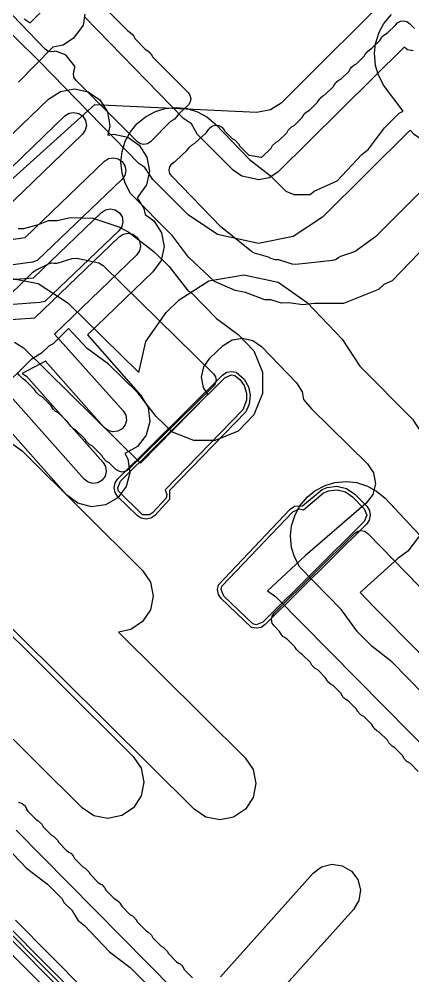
# Model space of a CAD drawing. Header units: metres. Extents: x -2677 to -840, y 169 to 1487.
# Drawn here: x -2491.3 to -2469.6, y 538.4 to 591.2 of the extents above; entities that cross this region are included whole.
import ezdxf

# ---------------------------------------------------------------- set-up
doc = ezdxf.new("R2010")
doc.units = ezdxf.units.M
doc.layers.add('AI_GREENING_EXCLUSIONS', color=1, linetype='Continuous')
doc.layers.add('AI_GREENING_LAWN', color=82, linetype='Continuous')

msp = doc.modelspace()

# ---------------------------------------------------------------- linework, layer by layer
at = {"layer": 'AI_GREENING_EXCLUSIONS'}
for points in [[(-2491.007, 591.262), (-2490.681, 591.044), (-2487.265, 594.505)], [(-2470.15, 593.293), (-2476.834, 586.608), (-2477.414, 586.241), (-2478.179, 586.089), (-2487.123, 586.515), (-2493.121, 581.118)], [(-2459.156, 592.177), (-2460.451, 590.375), (-2460.192, 588.807), (-2460.679, 586.846), (-2462.074, 584.942), (-2463.721, 583.896), (-2464.256, 583.654), (-2466.116, 583.374), (-2467.949, 583.802), (-2469.494, 584.876), (-2469.721, 585.109), (-2474.546, 580.311), (-2476.173, 579.234), (-2478.088, 578.862), (-2480.341, 579.345), (-2481.961, 580.431), (-2483.917, 582.393), (-2484.355, 583.053), (-2484.689, 583.274), (-2490.142, 588.884), (-2492.984, 591.664)], [(-2487.66, 591.522), (-2487.757, 590.912), (-2488.29, 590.198), (-2488.86, 589.813), (-2489.434, 589.689), (-2491.319, 587.756)], [(-2469.555, 589.496), (-2469.852, 589.557), (-2470.053, 589.692), (-2477.01, 582.797), (-2477.498, 582.474), (-2478.072, 582.362), (-2478.996, 582.576), (-2479.482, 582.902), (-2481.438, 584.864), (-2481.785, 585.468), (-2482.225, 585.759), (-2487.663, 591.355)], [(-2467.772, 579.846), (-2470.709, 576.795), (-2471.159, 576.593), (-2471.468, 576.309), (-2473.385, 575.54), (-2474.986, 575.549), (-2475.637, 575.462), (-2476.401, 575.574), (-2476.817, 575.551), (-2477.395, 575.739), (-2477.736, 575.739), (-2478.793, 576.141), (-2479.362, 576.267), (-2480.501, 576.757), (-2481.951, 578.095), (-2482.827, 579.281), (-2485.144, 581.619), (-2485.445, 582.187), (-2485.609, 582.731), (-2485.668, 583.336), (-2485.605, 583.934), (-2485.605, 583.934), (-2485.43, 584.502), (-2485.152, 585.017), (-2484.767, 585.485), (-2484.321, 585.849), (-2483.773, 586.141), (-2483.237, 586.302), (-2482.611, 586.364), (-2482.019, 586.302), (-2481.444, 586.124), (-2480.923, 585.841), (-2480.474, 585.469), (-2478.584, 583.485), (-2477.433, 582.613), (-2476.577, 581.736), (-2476.139, 581.562), (-2475.233, 581.555), (-2475.017, 581.745), (-2473.737, 582.321), (-2472.376, 583.761), (-2472.006, 584.055), (-2471.123, 585.238), (-2470.313, 586.049), (-2470.102, 586.167), (-2471.176, 587.601), (-2471.488, 588.203), (-2471.629, 588.685), (-2471.69, 589.366), (-2471.632, 589.887), (-2471.432, 590.521), (-2471.167, 590.999), (-2470.748, 591.495)], [(-2494.594, 582.088), (-2489.666, 586.832), (-2489.009, 587.253), (-2488.241, 587.391), (-2487.478, 587.224), (-2486.838, 586.778), (-2486.417, 586.121), (-2486.279, 585.353), (-2486.394, 584.83), (-2486.061, 584.889), (-2485.299, 584.722), (-2484.658, 584.276), (-2484.237, 583.619), (-2484.1, 582.851), (-2484.266, 582.089), (-2484.779, 581.384), (-2484.401, 580.795), (-2484.339, 580.447), (-2483.851, 580.107), (-2483.43, 579.45), (-2483.292, 578.682), (-2483.459, 577.92), (-2483.905, 577.28), (-2487.508, 573.811), (-2484.568, 570.468), (-2484.177, 569.793), (-2484.074, 569.02), (-2484.275, 568.266), (-2484.749, 567.646), (-2485.458, 567.25), (-2485.286, 566.956), (-2485.181, 566.183), (-2485.379, 565.428), (-2485.851, 564.807), (-2486.525, 564.414), (-2487.299, 564.308), (-2488.053, 564.507), (-2488.675, 564.979), (-2491.781, 568.487)], [(-2494.082, 580.777), (-2488.764, 585.896), (-2488.534, 586.043), (-2488.265, 586.091), (-2487.999, 586.033), (-2487.774, 585.877), (-2487.627, 585.647), (-2487.579, 585.378), (-2487.637, 585.111), (-2487.793, 584.887), (-2493.222, 579.662)], [(-2494.499, 578.686), (-2490.963, 579.179), (-2486.585, 583.394), (-2486.355, 583.541), (-2486.086, 583.589), (-2485.819, 583.531), (-2485.595, 583.375), (-2485.448, 583.145), (-2485.399, 582.876), (-2485.458, 582.609), (-2485.614, 582.385), (-2490.287, 577.914), (-2490.545, 577.824), (-2495.769, 577.096)], [(-2497.441, 576.446), (-2490.494, 576.965), (-2486.749, 580.569), (-2486.519, 580.717), (-2486.25, 580.765), (-2485.983, 580.706), (-2485.759, 580.55), (-2485.612, 580.32), (-2485.563, 580.052), (-2485.622, 579.785), (-2485.778, 579.561), (-2489.875, 575.66), (-2490.138, 575.587), (-2497.776, 575.017)], [(-2491.341, 579.674), (-2491.025, 579.688), (-2490.212, 579.906), (-2489.675, 580.127), (-2489.184, 580.127), (-2488.473, 580.284), (-2487.213, 580.244), (-2485.779, 579.766), (-2485.236, 579.477), (-2483.83, 578.388), (-2483.019, 577.578), (-2482, 576.285), (-2481.776, 576.137), (-2480.398, 574.704), (-2479.203, 573.822), (-2478.339, 572.933), (-2477.866, 571.752), (-2477.866, 570.565), (-2478.339, 569.384), (-2479.203, 568.494), (-2480.463, 567.968), (-2481.651, 567.968), (-2482.831, 568.44), (-2483.721, 569.304), (-2484.747, 570.603), (-2486.348, 572.184), (-2487.537, 573.06), (-2488.568, 574.166), (-2489.406, 573.322), (-2489.637, 573.205), (-2490.047, 572.796), (-2490.616, 572.446), (-2492.424, 570.689)], [(-2495.997, 574.354), (-2490.418, 574.758), (-2485.777, 579.225), (-2485.547, 579.372), (-2485.279, 579.42), (-2485.012, 579.362), (-2484.788, 579.206), (-2484.64, 578.976), (-2484.592, 578.707), (-2484.65, 578.44), (-2484.806, 578.216), (-2489.34, 573.853), (-2485.544, 569.61), (-2485.407, 569.374), (-2485.371, 569.103), (-2485.442, 568.839), (-2485.608, 568.622), (-2485.844, 568.485), (-2486.115, 568.449), (-2486.379, 568.519), (-2486.595, 568.685), (-2489.829, 572.362), (-2491.12, 571.674), (-2490.886, 571.529), (-2486.653, 566.768), (-2486.515, 566.533), (-2486.479, 566.262), (-2486.548, 565.998), (-2486.713, 565.78), (-2486.949, 565.643), (-2486.949, 565.643), (-2487.22, 565.606), (-2487.484, 565.675), (-2487.701, 565.84), (-2491.634, 570.282)], [(-2492.146, 577.019), (-2490.229, 576.654), (-2488.599, 575.583), (-2484.678, 571.724), (-2484.298, 573.448), (-2483.181, 575.048), (-2482.459, 575.74), (-2480.815, 576.79), (-2478.894, 577.131), (-2476.989, 576.711), (-2475.39, 575.594), (-2473.457, 573.58), (-2472.495, 572.08), (-2469.583, 569.159), (-2468.476, 567.458)], [(-2491.543, 573.41), (-2491.054, 573.088), (-2484.591, 566.724), (-2480.873, 570.514), (-2481.116, 570.895), (-2481.219, 571.471), (-2481.093, 572.042), (-2480.758, 572.522), (-2480.036, 573.215), (-2479.543, 573.53), (-2478.967, 573.632), (-2478.395, 573.506), (-2477.915, 573.171), (-2475.983, 571.157), (-2475.67, 570.669), (-2475.592, 570.245), (-2475.151, 569.731), (-2472.068, 566.693), (-2471.736, 566.183), (-2471.634, 565.583), (-2471.778, 564.992), (-2472.147, 564.507), (-2475.506, 561.616), (-2477.591, 559.668), (-2477.136, 559.36), (-2466.655, 548.747)], [(-2492.675, 568.514), (-2491.125, 567.4), (-2484.482, 560.801), (-2484.046, 560.153), (-2483.891, 559.388), (-2484.041, 558.623), (-2484.472, 557.972), (-2485.12, 557.537), (-2485.811, 557.397), (-2478.816, 550.448), (-2478.38, 549.8), (-2478.226, 549.035), (-2478.375, 548.269), (-2478.807, 547.619), (-2479.454, 547.183), (-2480.219, 547.029), (-2480.985, 547.178), (-2481.635, 547.61), (-2496.225, 562.105)], [(-2468.966, 553.957), (-2470.719, 555.754), (-2471.814, 556.599), (-2472.624, 557.41), (-2473.499, 558.616), (-2475.797, 560.975), (-2476.096, 561.543), (-2476.253, 562.074), (-2476.312, 562.705), (-2476.253, 563.262), (-2476.065, 563.868), (-2475.797, 564.361), (-2475.394, 564.846), (-2474.965, 565.192), (-2474.965, 565.192), (-2474.399, 565.491), (-2473.867, 565.649), (-2473.23, 565.707), (-2472.679, 565.649), (-2472.065, 565.457), (-2471.567, 565.184), (-2471.101, 564.794), (-2469.208, 562.781)], [(-2468.619, 563.486), (-2469.846, 561.869), (-2470.4, 561.452), (-2472.467, 559.578), (-2471.71, 558.782), (-2466.647, 553.681)], [(-2477.602, 522.014), (-2502.625, 547.267), (-2502.734, 547.433), (-2502.79, 547.91), (-2502.908, 548.102), (-2503.099, 548.222), (-2503.576, 548.282), (-2503.742, 548.393), (-2510.732, 555.492), (-2511.19, 556.285), (-2511.346, 557.21), (-2511.161, 558.126), (-2510.639, 558.936), (-2510.27, 559.148), (-2509.871, 558.999), (-2497.184, 546.089), (-2496.749, 546.478), (-2496.363, 546.479), (-2496.199, 546.369), (-2494.833, 544.941), (-2494.834, 544.558), (-2495.097, 544.235), (-2495.14, 543.844), (-2479.54, 528.148)], [(-2493.494, 558.973), (-2484.992, 550.527), (-2484.556, 549.879), (-2484.401, 549.114), (-2484.551, 548.348), (-2484.983, 547.698), (-2485.63, 547.263), (-2486.395, 547.108), (-2487.161, 547.257), (-2487.811, 547.689), (-2495.451, 555.279)], [(-2492.776, 546.336), (-2490.886, 544.355), (-2489.73, 543.481), (-2488.919, 542.671), (-2488.814, 542.467), (-2488.385, 542.038), (-2488.043, 541.487), (-2487.672, 541.188), (-2486.309, 539.74), (-2485.153, 538.866), (-2484.343, 538.055)], [(-2476.941, 531.752), (-2491.458, 546.45)], [(-2480.186, 538.366), (-2475.074, 544.082), (-2474.606, 544.432), (-2474.039, 544.577), (-2473.46, 544.494), (-2472.956, 544.196), (-2472.605, 543.727), (-2472.46, 543.16), (-2472.543, 542.581), (-2472.842, 542.078), (-2477.07, 537.367)], [(-2494.912, 543.898), (-2479.479, 528.371)], [(-2481.852, 531.743), (-2491.48, 541.493)], [(-2488.938, 536.829), (-2491.722, 539.635)]]:
    msp.add_lwpolyline(points, dxfattribs=at)
for points in [[(-2478.627, 570.935), (-2478.535, 570.479), (-2478.59, 569.983), (-2478.777, 569.561), (-2482.985, 565.22), (-2482.99, 564.718), (-2483.792, 563.833), (-2484.017, 563.681), (-2484.284, 563.626), (-2484.552, 563.678), (-2484.78, 563.827), (-2485.839, 564.87), (-2485.993, 565.097), (-2486.048, 565.367), (-2485.994, 565.637), (-2485.841, 565.866), (-2480.065, 571.591), (-2479.842, 571.74), (-2479.579, 571.794), (-2479.316, 571.745), (-2478.866, 571.369), (-2478.627, 570.935)], [(-2478.745, 570.582), (-2478.748, 570.199), (-2478.939, 569.677), (-2483.23, 565.256), (-2483.138, 564.985), (-2483.175, 564.794), (-2483.934, 563.974), (-2484.095, 563.865), (-2484.477, 563.863), (-2485.809, 565.175), (-2485.848, 565.368), (-2485.7, 565.724), (-2479.924, 571.449), (-2479.577, 571.594), (-2479.389, 571.559), (-2479.097, 571.333), (-2478.88, 571.02), (-2478.745, 570.582)], [(-2472.11, 564.341), (-2471.962, 564.113), (-2471.912, 563.847), (-2471.967, 563.581), (-2472.119, 563.356), (-2477.709, 557.808), (-2477.936, 557.658), (-2478.202, 557.605), (-2478.469, 557.658), (-2480.142, 559.246), (-2480.295, 559.473), (-2480.349, 559.74), (-2480.297, 560.008), (-2476.328, 564.183), (-2476.09, 564.346), (-2475.657, 564.363), (-2474.57, 565.266), (-2474.292, 565.384), (-2473.751, 565.451), (-2473.226, 565.324), (-2472.769, 565.011), (-2472.11, 564.341)], [(-2472.254, 564.201), (-2472.112, 563.848), (-2472.26, 563.498), (-2477.85, 557.95), (-2478.202, 557.805), (-2478.393, 557.843), (-2480.001, 559.388), (-2480.149, 559.741), (-2480.112, 559.932), (-2476.184, 564.045), (-2475.811, 564.198), (-2475.603, 564.145), (-2474.492, 565.082), (-2474.213, 565.2), (-2473.743, 565.251), (-2473.288, 565.134), (-2472.895, 564.856), (-2472.254, 564.201)]]:
    msp.add_lwpolyline(points, close=True, dxfattribs=at)
at = {"layer": 'AI_GREENING_LAWN'}
for points in [[(-2486.629, 591.946), (-2485.292, 590.591), (-2485.154, 590.51), (-2485.01, 590.383), (-2484.975, 590.313), (-2484.969, 590.316), (-2484.88, 590.157), (-2484.327, 589.577), (-2484.185, 589.492), (-2484.044, 589.366), (-2484.013, 589.302), (-2484.007, 589.305), (-2483.911, 589.14), (-2481.965, 587.194), (-2481.861, 587.042), (-2481.819, 586.862), (-2481.845, 586.68), (-2481.935, 586.519), (-2482.003, 586.463), (-2482.001, 586.462), (-2482.496, 586.001), (-2482.582, 585.861), (-2482.711, 585.721), (-2482.771, 585.692), (-2482.769, 585.687), (-2482.939, 585.589), (-2484.048, 584.473), (-2484.211, 584.364), (-2484.402, 584.325), (-2484.594, 584.363), (-2484.757, 584.472), (-2488.146, 587.86), (-2488.261, 588.04), (-2488.291, 588.25), (-2488.256, 588.369), (-2488.263, 588.372), (-2488.209, 588.557), (-2488.207, 588.611), (-2488.23, 588.661), (-2488.674, 589.219), (-2488.779, 589.295), (-2489.225, 589.464), (-2489.275, 589.471), (-2489.345, 589.45), (-2489.525, 589.431), (-2489.7, 589.478), (-2489.847, 589.583), (-2494.834, 594.774)], [(-2465.243, 585.589), (-2471.561, 579.296), (-2471.615, 579.249), (-2472.686, 578.449), (-2472.832, 578.374), (-2473.556, 578.142), (-2473.689, 578.055), (-2473.803, 577.967), (-2473.98, 577.914), (-2476.023, 577.701), (-2476.22, 577.72), (-2476.958, 577.945), (-2477.144, 577.949), (-2477.395, 578.023), (-2477.522, 578.101), (-2478.299, 578.325), (-2478.474, 578.416), (-2480.092, 579.72), (-2480.137, 579.76), (-2482.865, 582.563), (-2482.967, 582.718), (-2483.006, 582.899), (-2482.976, 583.082), (-2482.882, 583.242), (-2482.736, 583.356), (-2482.669, 583.391), (-2482.009, 584.002), (-2481.925, 584.139), (-2481.728, 584.321), (-2481.586, 584.394), (-2481.586, 584.394), (-2480.942, 584.989), (-2480.842, 585.142), (-2480.838, 585.139), (-2480.797, 585.21), (-2480.647, 585.327), (-2480.464, 585.38), (-2480.275, 585.361), (-2480.107, 585.273), (-2479.983, 585.128), (-2479.956, 585.08), (-2479.511, 584.633), (-2479.371, 584.554), (-2479.182, 584.364), (-2479.104, 584.224), (-2478.638, 583.757), (-2478.607, 583.735), (-2478.572, 583.723), (-2477.958, 583.621), (-2477.904, 583.625), (-2477.858, 583.653), (-2477.381, 584.121), (-2477.3, 584.262), (-2477.11, 584.449), (-2476.97, 584.528), (-2476.522, 584.972), (-2476.442, 585.111), (-2476.252, 585.3), (-2476.112, 585.378), (-2475.68, 585.805), (-2475.585, 585.961), (-2475.579, 585.958), (-2475.543, 586.026), (-2475.398, 586.148), (-2475.254, 586.229), (-2474.822, 586.656), (-2474.727, 586.812), (-2474.721, 586.808), (-2474.685, 586.876), (-2474.54, 586.999), (-2474.396, 587.079), (-2473.963, 587.506), (-2473.869, 587.662), (-2473.863, 587.659), (-2473.827, 587.727), (-2473.682, 587.849), (-2473.538, 587.93), (-2473.105, 588.357), (-2473.011, 588.513), (-2473.005, 588.51), (-2472.969, 588.577), (-2472.824, 588.7), (-2472.68, 588.78), (-2472.247, 589.207), (-2472.153, 589.364), (-2472.147, 589.36), (-2472.111, 589.428), (-2471.966, 589.55), (-2471.821, 589.631), (-2471.389, 590.058), (-2471.295, 590.214), (-2471.289, 590.211), (-2471.253, 590.279), (-2471.108, 590.401), (-2470.963, 590.482), (-2470.527, 590.913), (-2470.413, 591.041), (-2470.253, 591.125), (-2470.075, 591.147), (-2469.9, 591.104), (-2469.752, 591.002), (-2469.478, 590.729)], [(-2501.687, 566.231), (-2490.527, 577.265), (-2490.403, 577.355), (-2489.672, 577.729), (-2489.493, 577.781), (-2489.348, 577.768), (-2489.181, 577.771), (-2489.181, 577.771), (-2488.365, 578.027), (-2488.111, 578.039), (-2486.889, 577.78), (-2486.642, 577.647), (-2480.573, 571.663), (-2480.462, 571.5), (-2480.424, 571.306), (-2480.463, 571.113), (-2480.574, 570.95), (-2485.248, 566.378), (-2485.409, 566.273), (-2485.598, 566.236), (-2485.787, 566.273), (-2485.947, 566.379), (-2486.32, 566.744), (-2486.46, 566.822), (-2486.651, 567.01), (-2486.731, 567.149), (-2487.245, 567.654), (-2487.385, 567.732), (-2487.576, 567.92), (-2487.656, 568.059), (-2488.169, 568.564), (-2488.31, 568.642), (-2488.501, 568.83), (-2488.581, 568.969), (-2489.077, 569.459), (-2489.234, 569.552), (-2489.233, 569.554), (-2489.283, 569.578), (-2489.399, 569.693), (-2489.424, 569.742), (-2489.427, 569.741), (-2489.522, 569.897), (-2490.019, 570.385), (-2490.159, 570.462), (-2490.351, 570.65), (-2490.431, 570.79), (-2490.944, 571.295), (-2491.084, 571.373), (-2491.275, 571.561), (-2491.355, 571.7)], [(-2469.273, 549.705), (-2469.699, 550.137), (-2469.855, 550.232), (-2469.854, 550.234), (-2469.904, 550.259), (-2470.019, 550.375), (-2470.043, 550.425), (-2470.045, 550.424), (-2470.138, 550.581), (-2470.566, 551.012), (-2470.705, 551.091), (-2470.894, 551.282), (-2470.972, 551.422), (-2471.416, 551.87), (-2471.56, 551.952), (-2471.703, 552.076), (-2471.739, 552.144), (-2471.744, 552.141), (-2471.837, 552.298), (-2472.265, 552.729), (-2472.409, 552.811), (-2472.553, 552.935), (-2472.588, 553.003), (-2472.594, 553), (-2472.687, 553.157), (-2473.115, 553.588), (-2473.258, 553.67), (-2473.402, 553.793), (-2473.438, 553.862), (-2473.443, 553.858), (-2473.536, 554.015), (-2473.964, 554.446), (-2474.108, 554.528), (-2474.252, 554.652), (-2474.287, 554.72), (-2474.293, 554.717), (-2474.386, 554.874), (-2474.814, 555.305), (-2474.953, 555.384), (-2475.141, 555.575), (-2475.22, 555.715), (-2475.663, 556.163), (-2475.803, 556.243), (-2475.991, 556.434), (-2476.069, 556.574), (-2476.495, 557.006), (-2476.651, 557.101), (-2476.648, 557.107), (-2476.716, 557.143), (-2476.838, 557.288), (-2476.919, 557.432), (-2477.214, 557.733), (-2477.321, 557.895), (-2477.358, 558.086), (-2477.319, 558.277), (-2477.211, 558.438), (-2472.765, 562.855), (-2472.601, 562.964), (-2472.408, 563.001), (-2472.216, 562.96), (-2472.054, 562.849), (-2462.135, 552.656)], [(-2491.323, 548.009), (-2491.112, 547.934), (-2491.093, 547.921), (-2491.093, 547.921), (-2490.963, 547.801), (-2490.883, 547.642), (-2490.873, 547.608), (-2490.812, 547.504), (-2490.369, 547.057), (-2490.23, 546.978), (-2490.041, 546.787), (-2489.963, 546.647), (-2489.504, 546.182), (-2489.365, 546.102), (-2489.177, 545.911), (-2489.099, 545.771), (-2488.657, 545.323), (-2488.501, 545.228), (-2488.505, 545.222), (-2488.437, 545.186), (-2488.315, 545.041), (-2488.234, 544.896), (-2487.775, 544.432), (-2487.636, 544.352), (-2487.448, 544.161), (-2487.37, 544.021), (-2486.928, 543.572), (-2486.772, 543.477), (-2486.774, 543.475), (-2486.724, 543.45), (-2486.609, 543.334), (-2486.585, 543.284), (-2486.583, 543.285), (-2486.49, 543.128), (-2486.046, 542.681), (-2485.903, 542.599), (-2485.759, 542.475), (-2485.724, 542.407), (-2485.718, 542.41), (-2485.625, 542.253), (-2485.182, 541.806), (-2485.039, 541.724), (-2484.895, 541.6), (-2484.859, 541.531), (-2484.854, 541.535), (-2484.761, 541.377), (-2484.318, 540.93), (-2484.178, 540.851), (-2483.99, 540.66), (-2483.912, 540.52), (-2483.453, 540.055), (-2483.314, 539.975), (-2483.125, 539.785), (-2483.048, 539.645), (-2482.606, 539.196), (-2482.45, 539.101), (-2482.451, 539.099), (-2482.402, 539.074), (-2482.287, 538.958), (-2482.262, 538.908), (-2482.26, 538.909), (-2482.167, 538.752), (-2481.724, 538.304)], [(-2479.488, 528.637), (-2494.702, 543.973)]]:
    msp.add_lwpolyline(points, dxfattribs=at)

doc.saveas('drawing.dxf')
